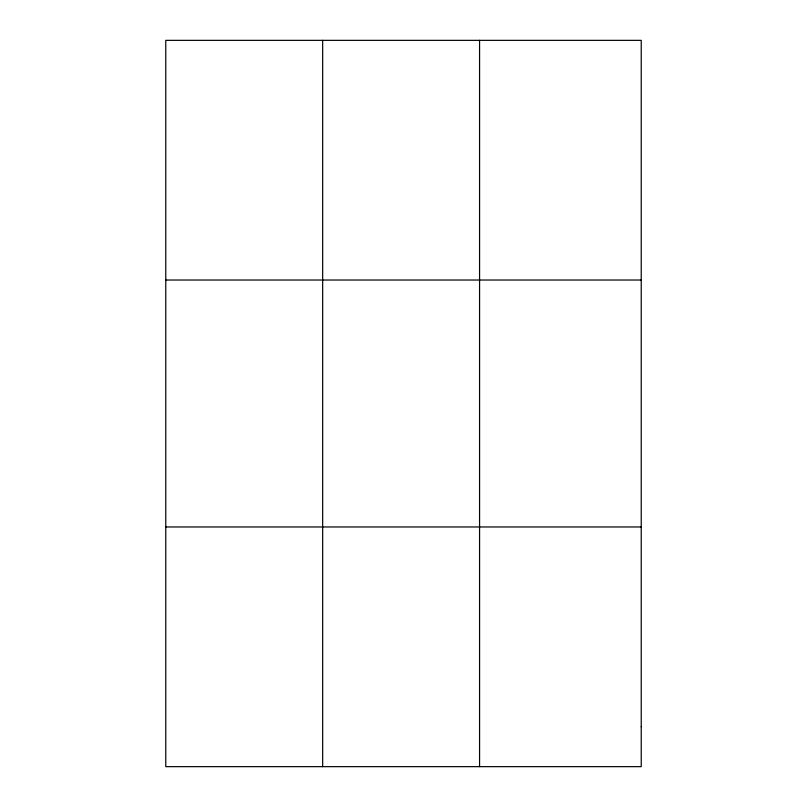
<?xml version="1.0" encoding="UTF-8"?>
<svg xmlns="http://www.w3.org/2000/svg" width="807" height="807" viewBox="0 0 807 807"><rect width="100%" height="100%" fill="white"/><g stroke="black" fill="none" stroke-linecap="round" stroke-linejoin="round"><path stroke-width="1.21" d="M322.669 40.35L322.669 766.65M479.57 40.35L479.57 766.65M165.768 280.029L641.232 280.029M165.768 526.971L641.232 526.971M641.232 726.703L641.232 766.65L165.768 766.65L165.768 40.35L641.232 40.35L641.232 726.703"/></g></svg>
